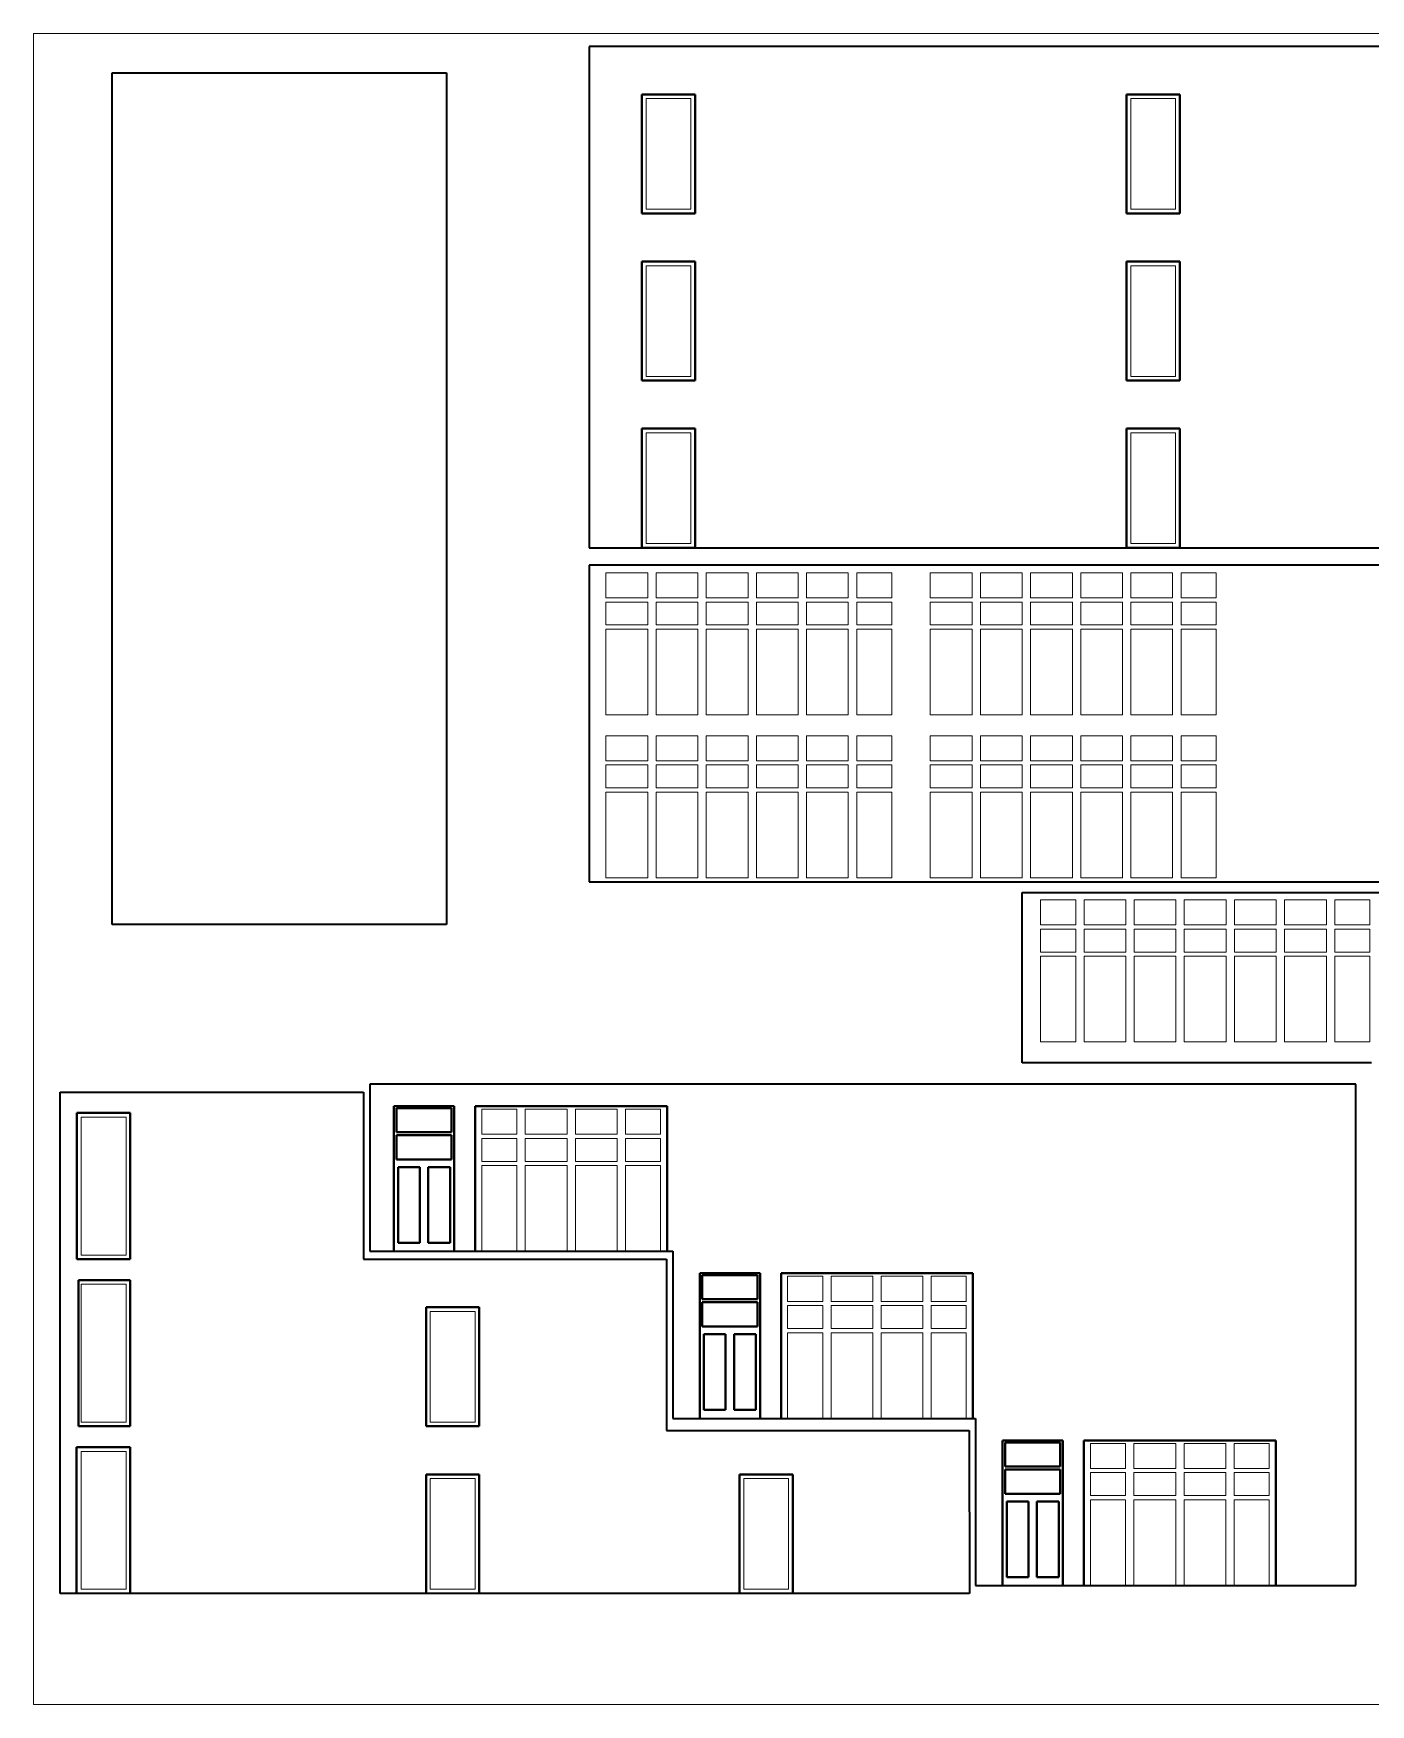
# Model space of a CAD drawing. Header units: millimetres. Extents: x -227611 to -73346, y -33294 to 110334.
# Drawn here: x -133346 to -101343, y 65235 to 105235 of the extents above; entities that cross this region are included whole.
import ezdxf

# ---------------------------------------------------------------- set-up
doc = ezdxf.new("R2010")
doc.units = ezdxf.units.MM
doc.header["$MEASUREMENT"] = 0
for name, color, linetype, lineweight in [('0_02_2D Desen - Linii.2d_Pen_No__1', 7, 'Continuous', 40), ('0_02_2D Desen - Linii.2d_Pen_No__101', 252, 'Continuous', 13), ('0_02_2D Desen - Linii.2d_Pen_No__4', 102, 'Continuous', 20), ('0_02_2D Desen - Linii.2d_Pen_No__6', 5, 'Continuous', 35)]:
    doc.layers.add(name, color=color, linetype=linetype, lineweight=lineweight)

msp = doc.modelspace()

# ---------------------------------------------------------------- linework, layer by layer
at = {"layer": '0_02_2D Desen - Linii.2d_Pen_No__1', "color": 7, "linetype": 'Continuous', "lineweight": 40}
for p, q in [((-118783, 103775), (-117511, 103775)), ((-118783, 100925), (-118783, 103775)), ((-117511, 103775), (-118783, 103775)), ((-118783, 103775), (-118783, 100925)), ((-117511, 103775), (-117511, 100925)), ((-117511, 100925), (-117511, 103775)), ((-107183, 103775), (-105911, 103775)), ((-107183, 100925), (-107183, 103775)), ((-105911, 103775), (-107183, 103775)), ((-107183, 103775), (-107183, 100925)), ((-105911, 103775), (-105911, 100925)), ((-105911, 100925), (-105911, 103775)), ((-117511, 100925), (-118783, 100925)), ((-118783, 100925), (-117511, 100925)), ((-105911, 100925), (-107183, 100925)), ((-107183, 100925), (-105911, 100925)), ((-118783, 99775), (-117511, 99775)), ((-118783, 96925), (-118783, 99775)), ((-117511, 99775), (-118783, 99775)), ((-118783, 99775), (-118783, 96925)), ((-117511, 99775), (-117511, 96925)), ((-117511, 96925), (-117511, 99775)), ((-107183, 99775), (-105911, 99775)), ((-107183, 96925), (-107183, 99775)), ((-105911, 99775), (-107183, 99775)), ((-107183, 99775), (-107183, 96925)), ((-105911, 99775), (-105911, 96925)), ((-105911, 96925), (-105911, 99775)), ((-117511, 96925), (-118783, 96925)), ((-117511, 96925), (-118783, 96925)), ((-105911, 96925), (-107183, 96925)), ((-105911, 96925), (-107183, 96925)), ((-118783, 95775), (-117511, 95775)), ((-118783, 92925), (-118783, 95775)), ((-117511, 95775), (-118783, 95775)), ((-118783, 95775), (-118783, 92925)), ((-117511, 95775), (-117511, 92925)), ((-117511, 92925), (-117511, 95775)), ((-107183, 95775), (-105911, 95775)), ((-107183, 92925), (-107183, 95775)), ((-105911, 95775), (-107183, 95775)), ((-107183, 95775), (-107183, 92925)), ((-105911, 95775), (-105911, 92925)), ((-105911, 92925), (-105911, 95775)), ((-117511, 92925), (-118783, 92925)), ((-105911, 92925), (-107183, 92925)), ((-131030, 79395), (-132303, 79395)), ((-132303, 79395), (-132303, 75895)), ((-131030, 75895), (-131030, 79395)), ((-123274, 79558), (-124718, 79558)), ((-124718, 79558), (-124718, 76086)), ((-124655, 79509), (-123336, 79509)), ((-124655, 78936), (-124655, 79509)), ((-123336, 79509), (-123336, 78936)), ((-123274, 76086), (-123274, 79558)), ((-122770, 79557), (-118178, 79557)), ((-122770, 76086), (-122770, 79557)), ((-118178, 79557), (-118178, 76086)), ((-123336, 78936), (-124655, 78936)), ((-124655, 78865), (-123336, 78865)), ((-124655, 78282), (-124655, 78865)), ((-123336, 78865), (-123336, 78282)), ((-123336, 78282), (-124655, 78282)), ((-124618, 78098), (-124096, 78098)), ((-124618, 76286), (-124618, 78098)), ((-124096, 78098), (-124096, 76286)), ((-123896, 78098), (-123374, 78098)), ((-123896, 76286), (-123896, 78098)), ((-123374, 78098), (-123374, 76286)), ((-124096, 76286), (-124618, 76286)), ((-123374, 76286), (-123896, 76286)), ((-132303, 75895), (-131030, 75895)), ((-131030, 75395), (-132263, 75395)), ((-132263, 75395), (-132263, 71895)), ((-131030, 71895), (-131030, 75395)), ((-115956, 75558), (-117400, 75558)), ((-117400, 75558), (-117400, 72086)), ((-117337, 75509), (-116019, 75509)), ((-117337, 74936), (-117337, 75509)), ((-116019, 75509), (-116019, 74936)), ((-115956, 72086), (-115956, 75558)), ((-115452, 75557), (-110860, 75557)), ((-115452, 72086), (-115452, 75557)), ((-110860, 75557), (-110860, 72086)), ((-116019, 74936), (-117337, 74936)), ((-117337, 74865), (-116019, 74865)), ((-117337, 74282), (-117337, 74865)), ((-116019, 74865), (-116019, 74282)), ((-122674, 74745), (-123947, 74745)), ((-123947, 74745), (-123947, 71895)), ((-122674, 71895), (-122674, 74745)), ((-116019, 74282), (-117337, 74282)), ((-117300, 74098), (-116778, 74098)), ((-117300, 72286), (-117300, 74098)), ((-116778, 74098), (-116778, 72286)), ((-116578, 74098), (-116056, 74098)), ((-116578, 72286), (-116578, 74098)), ((-116056, 74098), (-116056, 72286)), ((-116778, 72286), (-117300, 72286)), ((-116056, 72286), (-116578, 72286)), ((-132263, 71895), (-131030, 71895)), ((-123947, 71895), (-122674, 71895)), ((-131030, 71395), (-132315, 71395)), ((-132315, 71395), (-132315, 67895)), ((-131030, 67895), (-131030, 71395)), ((-108706, 71558), (-110150, 71558)), ((-110150, 71558), (-110150, 68086)), ((-110087, 71509), (-108769, 71509)), ((-110087, 70936), (-110087, 71509)), ((-108769, 71509), (-108769, 70936)), ((-108706, 68086), (-108706, 71558)), ((-108202, 71557), (-103610, 71557)), ((-108202, 68086), (-108202, 71557)), ((-103610, 71557), (-103610, 68086)), ((-108769, 70936), (-110087, 70936)), ((-110087, 70865), (-108769, 70865)), ((-110087, 70282), (-110087, 70865)), ((-108769, 70865), (-108769, 70282)), ((-122674, 70745), (-123947, 70745)), ((-123947, 70745), (-123947, 67895)), ((-122674, 67895), (-122674, 70745)), ((-115174, 70745), (-116447, 70745)), ((-116447, 70745), (-116447, 67895)), ((-115174, 67895), (-115174, 70745)), ((-108769, 70282), (-110087, 70282)), ((-110050, 70098), (-109528, 70098)), ((-110050, 68286), (-110050, 70098)), ((-109528, 70098), (-109528, 68286)), ((-109328, 70098), (-108806, 70098)), ((-109328, 68286), (-109328, 70098)), ((-108806, 70098), (-108806, 68286)), ((-109528, 68286), (-110050, 68286)), ((-108806, 68286), (-109328, 68286))]:
    msp.add_line(p, q, dxfattribs=at)
at = {"layer": '0_02_2D Desen - Linii.2d_Pen_No__101', "color": 252, "linetype": 'Continuous', "lineweight": 13}
for p, q in [((-133346, 65235), (-133346, 105235)), ((-133346, 105235), (-73346, 105235)), ((-73346, 65235), (-133346, 65235))]:
    msp.add_line(p, q, dxfattribs=at)
at = {"layer": '0_02_2D Desen - Linii.2d_Pen_No__4', "color": 102, "linetype": 'Continuous', "lineweight": 20}
for p, q in [((-117611, 103675), (-118683, 103675)), ((-118683, 103675), (-118683, 101025)), ((-117611, 101025), (-117611, 103675)), ((-106011, 103675), (-107083, 103675)), ((-107083, 103675), (-107083, 101025)), ((-106011, 101025), (-106011, 103675)), ((-118683, 101025), (-117611, 101025)), ((-107083, 101025), (-106011, 101025)), ((-117611, 99675), (-118683, 99675)), ((-118683, 99675), (-118683, 97025)), ((-117611, 97025), (-117611, 99675)), ((-106011, 99675), (-107083, 99675)), ((-107083, 99675), (-107083, 97025)), ((-106011, 97025), (-106011, 99675)), ((-118683, 97025), (-117611, 97025)), ((-107083, 97025), (-106011, 97025)), ((-117611, 95675), (-118683, 95675)), ((-118683, 95675), (-118683, 93025)), ((-117611, 93025), (-117611, 95675)), ((-106011, 95675), (-107083, 95675)), ((-107083, 95675), (-107083, 93025)), ((-106011, 93025), (-106011, 95675)), ((-118683, 93025), (-117611, 93025)), ((-107083, 93025), (-106011, 93025)), ((-118642, 92325), (-119642, 92325)), ((-119642, 92325), (-119642, 91725)), ((-118642, 91725), (-118642, 92325)), ((-117442, 92325), (-118442, 92325)), ((-118442, 92325), (-118442, 91725)), ((-117442, 91725), (-117442, 92325)), ((-116242, 92325), (-117242, 92325)), ((-117242, 92325), (-117242, 91725)), ((-116242, 91725), (-116242, 92325)), ((-115042, 92325), (-116042, 92325)), ((-116042, 92325), (-116042, 91725)), ((-115042, 91725), (-115042, 92325)), ((-113842, 92325), (-114842, 92325)), ((-114842, 92325), (-114842, 91725)), ((-113842, 91725), (-113842, 92325)), ((-112804, 92325), (-113642, 92325)), ((-113642, 92325), (-113642, 91725)), ((-112804, 91725), (-112804, 92325)), ((-110880, 92325), (-111880, 92325)), ((-111880, 92325), (-111880, 91725)), ((-110880, 91725), (-110880, 92325)), ((-109680, 92325), (-110680, 92325)), ((-110680, 92325), (-110680, 91725)), ((-109680, 91725), (-109680, 92325)), ((-108480, 92325), (-109480, 92325)), ((-109480, 92325), (-109480, 91725)), ((-108480, 91725), (-108480, 92325)), ((-107280, 92325), (-108280, 92325)), ((-108280, 92325), (-108280, 91725)), ((-107280, 91725), (-107280, 92325)), ((-106080, 92325), (-107080, 92325)), ((-107080, 92325), (-107080, 91725)), ((-106080, 91725), (-106080, 92325)), ((-105042, 92325), (-105880, 92325)), ((-105880, 92325), (-105880, 91725)), ((-105042, 91725), (-105042, 92325)), ((-119642, 91725), (-118642, 91725)), ((-118642, 91625), (-119642, 91625)), ((-119642, 91625), (-119642, 91075)), ((-118642, 91075), (-118642, 91625)), ((-118442, 91725), (-117442, 91725)), ((-117442, 91625), (-118442, 91625)), ((-118442, 91625), (-118442, 91075)), ((-117442, 91075), (-117442, 91625)), ((-117242, 91725), (-116242, 91725)), ((-116242, 91625), (-117242, 91625)), ((-117242, 91625), (-117242, 91075)), ((-116242, 91075), (-116242, 91625)), ((-116042, 91725), (-115042, 91725)), ((-115042, 91625), (-116042, 91625)), ((-116042, 91625), (-116042, 91075)), ((-115042, 91075), (-115042, 91625)), ((-114842, 91725), (-113842, 91725)), ((-113842, 91625), (-114842, 91625)), ((-114842, 91625), (-114842, 91075)), ((-113842, 91075), (-113842, 91625)), ((-113642, 91725), (-112804, 91725)), ((-112804, 91625), (-113642, 91625)), ((-113642, 91625), (-113642, 91075)), ((-112804, 91075), (-112804, 91625)), ((-111880, 91725), (-110880, 91725)), ((-110880, 91625), (-111880, 91625)), ((-111880, 91625), (-111880, 91075)), ((-110880, 91075), (-110880, 91625)), ((-110680, 91725), (-109680, 91725)), ((-109680, 91625), (-110680, 91625)), ((-110680, 91625), (-110680, 91075)), ((-109680, 91075), (-109680, 91625)), ((-109480, 91725), (-108480, 91725)), ((-108480, 91625), (-109480, 91625)), ((-109480, 91625), (-109480, 91075)), ((-108480, 91075), (-108480, 91625)), ((-108280, 91725), (-107280, 91725)), ((-107280, 91625), (-108280, 91625)), ((-108280, 91625), (-108280, 91075)), ((-107280, 91075), (-107280, 91625)), ((-107080, 91725), (-106080, 91725)), ((-106080, 91625), (-107080, 91625)), ((-107080, 91625), (-107080, 91075)), ((-106080, 91075), (-106080, 91625)), ((-105880, 91725), (-105042, 91725)), ((-105042, 91625), (-105880, 91625)), ((-105880, 91625), (-105880, 91075)), ((-105042, 91075), (-105042, 91625)), ((-119642, 91075), (-118642, 91075)), ((-118642, 90975), (-119642, 90975)), ((-119642, 90975), (-119642, 88925)), ((-118642, 88925), (-118642, 90975)), ((-118442, 91075), (-117442, 91075)), ((-117442, 90975), (-118442, 90975)), ((-118442, 90975), (-118442, 88925)), ((-117442, 88925), (-117442, 90975)), ((-117242, 91075), (-116242, 91075)), ((-116242, 90975), (-117242, 90975)), ((-117242, 90975), (-117242, 88925)), ((-116242, 88925), (-116242, 90975)), ((-116042, 91075), (-115042, 91075)), ((-115042, 90975), (-116042, 90975)), ((-116042, 90975), (-116042, 88925)), ((-115042, 88925), (-115042, 90975)), ((-114842, 91075), (-113842, 91075)), ((-113842, 90975), (-114842, 90975)), ((-114842, 90975), (-114842, 88925)), ((-113842, 88925), (-113842, 90975)), ((-113642, 91075), (-112804, 91075)), ((-112804, 90975), (-113642, 90975)), ((-113642, 90975), (-113642, 88925)), ((-112804, 88925), (-112804, 90975)), ((-111880, 91075), (-110880, 91075)), ((-110880, 90975), (-111880, 90975)), ((-111880, 90975), (-111880, 88925)), ((-110880, 88925), (-110880, 90975)), ((-110680, 91075), (-109680, 91075)), ((-109680, 90975), (-110680, 90975)), ((-110680, 90975), (-110680, 88925)), ((-109680, 88925), (-109680, 90975)), ((-109480, 91075), (-108480, 91075)), ((-108480, 90975), (-109480, 90975)), ((-109480, 90975), (-109480, 88925)), ((-108480, 88925), (-108480, 90975)), ((-108280, 91075), (-107280, 91075)), ((-107280, 90975), (-108280, 90975)), ((-108280, 90975), (-108280, 88925)), ((-107280, 88925), (-107280, 90975)), ((-107080, 91075), (-106080, 91075)), ((-106080, 90975), (-107080, 90975)), ((-107080, 90975), (-107080, 88925)), ((-106080, 88925), (-106080, 90975)), ((-105880, 91075), (-105042, 91075)), ((-105042, 90975), (-105880, 90975)), ((-105880, 90975), (-105880, 88925)), ((-105042, 88925), (-105042, 90975)), ((-119642, 88925), (-118642, 88925)), ((-118442, 88925), (-117442, 88925)), ((-117242, 88925), (-116242, 88925)), ((-116042, 88925), (-115042, 88925)), ((-114842, 88925), (-113842, 88925)), ((-113642, 88925), (-112804, 88925)), ((-111880, 88925), (-110880, 88925)), ((-110680, 88925), (-109680, 88925)), ((-109480, 88925), (-108480, 88925)), ((-108280, 88925), (-107280, 88925)), ((-107080, 88925), (-106080, 88925)), ((-105880, 88925), (-105042, 88925)), ((-118642, 88425), (-119642, 88425)), ((-119642, 88425), (-119642, 87825)), ((-118642, 87825), (-118642, 88425)), ((-117442, 88425), (-118442, 88425)), ((-118442, 88425), (-118442, 87825)), ((-117442, 87825), (-117442, 88425)), ((-116242, 88425), (-117242, 88425)), ((-117242, 88425), (-117242, 87825)), ((-116242, 87825), (-116242, 88425)), ((-115042, 88425), (-116042, 88425)), ((-116042, 88425), (-116042, 87825)), ((-115042, 87825), (-115042, 88425)), ((-113842, 88425), (-114842, 88425)), ((-114842, 88425), (-114842, 87825)), ((-113842, 87825), (-113842, 88425)), ((-112804, 88425), (-113642, 88425)), ((-113642, 88425), (-113642, 87825)), ((-112804, 87825), (-112804, 88425)), ((-110880, 88425), (-111880, 88425)), ((-111880, 88425), (-111880, 87825)), ((-110880, 87825), (-110880, 88425)), ((-109680, 88425), (-110680, 88425)), ((-110680, 88425), (-110680, 87825)), ((-109680, 87825), (-109680, 88425)), ((-108480, 88425), (-109480, 88425)), ((-109480, 88425), (-109480, 87825)), ((-108480, 87825), (-108480, 88425)), ((-107280, 88425), (-108280, 88425)), ((-108280, 88425), (-108280, 87825)), ((-107280, 87825), (-107280, 88425)), ((-106080, 88425), (-107080, 88425)), ((-107080, 88425), (-107080, 87825)), ((-106080, 87825), (-106080, 88425)), ((-105042, 88425), (-105880, 88425)), ((-105880, 88425), (-105880, 87825)), ((-105042, 87825), (-105042, 88425)), ((-119642, 87825), (-118642, 87825)), ((-118642, 87725), (-119642, 87725)), ((-119642, 87725), (-119642, 87175)), ((-118642, 87175), (-118642, 87725)), ((-118442, 87825), (-117442, 87825)), ((-117442, 87725), (-118442, 87725)), ((-118442, 87725), (-118442, 87175)), ((-117442, 87175), (-117442, 87725)), ((-117242, 87825), (-116242, 87825)), ((-116242, 87725), (-117242, 87725)), ((-117242, 87725), (-117242, 87175)), ((-116242, 87175), (-116242, 87725)), ((-116042, 87825), (-115042, 87825)), ((-115042, 87725), (-116042, 87725)), ((-116042, 87725), (-116042, 87175)), ((-115042, 87175), (-115042, 87725)), ((-114842, 87825), (-113842, 87825)), ((-113842, 87725), (-114842, 87725)), ((-114842, 87725), (-114842, 87175)), ((-113842, 87175), (-113842, 87725)), ((-113642, 87825), (-112804, 87825)), ((-112804, 87725), (-113642, 87725)), ((-113642, 87725), (-113642, 87175)), ((-112804, 87175), (-112804, 87725)), ((-111880, 87825), (-110880, 87825)), ((-110880, 87725), (-111880, 87725)), ((-111880, 87725), (-111880, 87175)), ((-110880, 87175), (-110880, 87725)), ((-110680, 87825), (-109680, 87825)), ((-109680, 87725), (-110680, 87725)), ((-110680, 87725), (-110680, 87175)), ((-109680, 87175), (-109680, 87725)), ((-109480, 87825), (-108480, 87825)), ((-108480, 87725), (-109480, 87725)), ((-109480, 87725), (-109480, 87175)), ((-108480, 87175), (-108480, 87725)), ((-108280, 87825), (-107280, 87825)), ((-107280, 87725), (-108280, 87725)), ((-108280, 87725), (-108280, 87175)), ((-107280, 87175), (-107280, 87725)), ((-107080, 87825), (-106080, 87825)), ((-106080, 87725), (-107080, 87725)), ((-107080, 87725), (-107080, 87175)), ((-106080, 87175), (-106080, 87725)), ((-105880, 87825), (-105042, 87825)), ((-105042, 87725), (-105880, 87725)), ((-105880, 87725), (-105880, 87175)), ((-105042, 87175), (-105042, 87725)), ((-119642, 87175), (-118642, 87175)), ((-118642, 87075), (-119642, 87075)), ((-119642, 87075), (-119642, 85025)), ((-118642, 85025), (-118642, 87075)), ((-118442, 87175), (-117442, 87175)), ((-117442, 87075), (-118442, 87075)), ((-118442, 87075), (-118442, 85025)), ((-117442, 85025), (-117442, 87075)), ((-117242, 87175), (-116242, 87175)), ((-116242, 87075), (-117242, 87075)), ((-117242, 87075), (-117242, 85025)), ((-116242, 85025), (-116242, 87075)), ((-116042, 87175), (-115042, 87175)), ((-115042, 87075), (-116042, 87075)), ((-116042, 87075), (-116042, 85025)), ((-115042, 85025), (-115042, 87075)), ((-114842, 87175), (-113842, 87175)), ((-113842, 87075), (-114842, 87075)), ((-114842, 87075), (-114842, 85025)), ((-113842, 85025), (-113842, 87075)), ((-113642, 87175), (-112804, 87175)), ((-112804, 87075), (-113642, 87075)), ((-113642, 87075), (-113642, 85025)), ((-112804, 85025), (-112804, 87075)), ((-111880, 87175), (-110880, 87175)), ((-110880, 87075), (-111880, 87075)), ((-111880, 87075), (-111880, 85025)), ((-110880, 85025), (-110880, 87075)), ((-110680, 87175), (-109680, 87175)), ((-109680, 87075), (-110680, 87075)), ((-110680, 87075), (-110680, 85025)), ((-109680, 85025), (-109680, 87075)), ((-109480, 87175), (-108480, 87175)), ((-108480, 87075), (-109480, 87075)), ((-109480, 87075), (-109480, 85025)), ((-108480, 85025), (-108480, 87075)), ((-108280, 87175), (-107280, 87175)), ((-107280, 87075), (-108280, 87075)), ((-108280, 87075), (-108280, 85025)), ((-107280, 85025), (-107280, 87075)), ((-107080, 87175), (-106080, 87175)), ((-106080, 87075), (-107080, 87075)), ((-107080, 87075), (-107080, 85025)), ((-106080, 85025), (-106080, 87075)), ((-105880, 87175), (-105042, 87175)), ((-105042, 87075), (-105880, 87075)), ((-105880, 87075), (-105880, 85025)), ((-105042, 85025), (-105042, 87075)), ((-119642, 85025), (-118642, 85025)), ((-118442, 85025), (-117442, 85025)), ((-117242, 85025), (-116242, 85025)), ((-116042, 85025), (-115042, 85025)), ((-114842, 85025), (-113842, 85025)), ((-113642, 85025), (-112804, 85025)), ((-111880, 85025), (-110880, 85025)), ((-110680, 85025), (-109680, 85025)), ((-109480, 85025), (-108480, 85025)), ((-108280, 85025), (-107280, 85025)), ((-107080, 85025), (-106080, 85025)), ((-105880, 85025), (-105042, 85025)), ((-109239, 84495), (-108401, 84495)), ((-109239, 83895), (-109239, 84495)), ((-108401, 84495), (-108401, 83895)), ((-108201, 84495), (-107201, 84495)), ((-108201, 83895), (-108201, 84495)), ((-107201, 84495), (-107201, 83895)), ((-107001, 84495), (-106001, 84495)), ((-107001, 83895), (-107001, 84495)), ((-106001, 84495), (-106001, 83895)), ((-105801, 84495), (-104801, 84495)), ((-105801, 83895), (-105801, 84495)), ((-104801, 84495), (-104801, 83895)), ((-104601, 84495), (-103601, 84495)), ((-104601, 83895), (-104601, 84495)), ((-103601, 84495), (-103601, 83895)), ((-103401, 84495), (-102401, 84495)), ((-103401, 83895), (-103401, 84495)), ((-102401, 84495), (-102401, 83895)), ((-102201, 84495), (-101363, 84495)), ((-102201, 83895), (-102201, 84495)), ((-101363, 84495), (-101363, 83895)), ((-108401, 83895), (-109239, 83895)), ((-109239, 83795), (-108401, 83795)), ((-109239, 83245), (-109239, 83795)), ((-108401, 83795), (-108401, 83245)), ((-107201, 83895), (-108201, 83895)), ((-108201, 83795), (-107201, 83795)), ((-108201, 83245), (-108201, 83795)), ((-107201, 83795), (-107201, 83245)), ((-106001, 83895), (-107001, 83895)), ((-107001, 83795), (-106001, 83795)), ((-107001, 83245), (-107001, 83795)), ((-106001, 83795), (-106001, 83245)), ((-104801, 83895), (-105801, 83895)), ((-105801, 83795), (-104801, 83795)), ((-105801, 83245), (-105801, 83795)), ((-104801, 83795), (-104801, 83245)), ((-103601, 83895), (-104601, 83895)), ((-104601, 83795), (-103601, 83795)), ((-104601, 83245), (-104601, 83795)), ((-103601, 83795), (-103601, 83245)), ((-102401, 83895), (-103401, 83895)), ((-103401, 83795), (-102401, 83795)), ((-103401, 83245), (-103401, 83795)), ((-102401, 83795), (-102401, 83245)), ((-101363, 83895), (-102201, 83895)), ((-102201, 83795), (-101363, 83795)), ((-102201, 83245), (-102201, 83795)), ((-101363, 83795), (-101363, 83245)), ((-108401, 83245), (-109239, 83245)), ((-107201, 83245), (-108201, 83245)), ((-106001, 83245), (-107001, 83245)), ((-104801, 83245), (-105801, 83245)), ((-103601, 83245), (-104601, 83245)), ((-102401, 83245), (-103401, 83245)), ((-101363, 83245), (-102201, 83245)), ((-109239, 83145), (-108401, 83145)), ((-109239, 81095), (-109239, 83145)), ((-108401, 83145), (-108401, 81095)), ((-108201, 83145), (-107201, 83145)), ((-108201, 81095), (-108201, 83145)), ((-107201, 83145), (-107201, 81095)), ((-107001, 83145), (-106001, 83145)), ((-107001, 81095), (-107001, 83145)), ((-106001, 83145), (-106001, 81095)), ((-105801, 83145), (-104801, 83145)), ((-105801, 81095), (-105801, 83145)), ((-104801, 83145), (-104801, 81095)), ((-104601, 83145), (-103601, 83145)), ((-104601, 81095), (-104601, 83145)), ((-103601, 83145), (-103601, 81095)), ((-103401, 83145), (-102401, 83145)), ((-103401, 81095), (-103401, 83145)), ((-102401, 83145), (-102401, 81095)), ((-102201, 83145), (-101363, 83145)), ((-102201, 81095), (-102201, 83145)), ((-101363, 83145), (-101363, 81095)), ((-108401, 81095), (-109239, 81095)), ((-107201, 81095), (-108201, 81095)), ((-106001, 81095), (-107001, 81095)), ((-104801, 81095), (-105801, 81095)), ((-103601, 81095), (-104601, 81095)), ((-102401, 81095), (-103401, 81095)), ((-101363, 81095), (-102201, 81095)), ((-131130, 79295), (-132203, 79295)), ((-132203, 79295), (-132203, 75995)), ((-131130, 75995), (-131130, 79295)), ((-121774, 79486), (-122612, 79486)), ((-122612, 79486), (-122612, 78886)), ((-121774, 78886), (-121774, 79486)), ((-120574, 79486), (-121574, 79486)), ((-121574, 79486), (-121574, 78886)), ((-120574, 78886), (-120574, 79486)), ((-120374, 79486), (-119374, 79486)), ((-120374, 78886), (-120374, 79486)), ((-119374, 79486), (-119374, 78886)), ((-119174, 79486), (-118336, 79486)), ((-119174, 78886), (-119174, 79486)), ((-118336, 79486), (-118336, 78886)), ((-122612, 78886), (-121774, 78886)), ((-121574, 78886), (-120574, 78886)), ((-119374, 78886), (-120374, 78886)), ((-118336, 78886), (-119174, 78886)), ((-121774, 78786), (-122612, 78786)), ((-122612, 78786), (-122612, 78236)), ((-121774, 78236), (-121774, 78786)), ((-120574, 78786), (-121574, 78786)), ((-121574, 78786), (-121574, 78236)), ((-120574, 78236), (-120574, 78786)), ((-120374, 78786), (-119374, 78786)), ((-120374, 78236), (-120374, 78786)), ((-119374, 78786), (-119374, 78236)), ((-119174, 78786), (-118336, 78786)), ((-119174, 78236), (-119174, 78786)), ((-118336, 78786), (-118336, 78236)), ((-122612, 78236), (-121774, 78236)), ((-121774, 78136), (-122612, 78136)), ((-122612, 78136), (-122612, 76086)), ((-121774, 76086), (-121774, 78136)), ((-121574, 78236), (-120574, 78236)), ((-120574, 78136), (-121574, 78136)), ((-121574, 78136), (-121574, 76086)), ((-120574, 76086), (-120574, 78136)), ((-119374, 78236), (-120374, 78236)), ((-120374, 78136), (-119374, 78136)), ((-120374, 76086), (-120374, 78136)), ((-119374, 78136), (-119374, 76086)), ((-118336, 78236), (-119174, 78236)), ((-119174, 78136), (-118336, 78136)), ((-119174, 76086), (-119174, 78136)), ((-118336, 78136), (-118336, 76086)), ((-132203, 75995), (-131130, 75995)), ((-131130, 75295), (-132203, 75295)), ((-132203, 75295), (-132203, 71995)), ((-131130, 71995), (-131130, 75295)), ((-114456, 75486), (-115294, 75486)), ((-115294, 75486), (-115294, 74886)), ((-114456, 74886), (-114456, 75486)), ((-113256, 75486), (-114256, 75486)), ((-114256, 75486), (-114256, 74886)), ((-113256, 74886), (-113256, 75486)), ((-113056, 75486), (-112056, 75486)), ((-113056, 74886), (-113056, 75486)), ((-112056, 75486), (-112056, 74886)), ((-111856, 75486), (-111018, 75486)), ((-111856, 74886), (-111856, 75486)), ((-111018, 75486), (-111018, 74886)), ((-115294, 74886), (-114456, 74886)), ((-114256, 74886), (-113256, 74886)), ((-112056, 74886), (-113056, 74886)), ((-111018, 74886), (-111856, 74886)), ((-122774, 74645), (-123847, 74645)), ((-123847, 74645), (-123847, 71995)), ((-122774, 71995), (-122774, 74645)), ((-114456, 74786), (-115294, 74786)), ((-115294, 74786), (-115294, 74236)), ((-114456, 74236), (-114456, 74786)), ((-113256, 74786), (-114256, 74786)), ((-114256, 74786), (-114256, 74236)), ((-113256, 74236), (-113256, 74786)), ((-113056, 74786), (-112056, 74786)), ((-113056, 74236), (-113056, 74786)), ((-112056, 74786), (-112056, 74236)), ((-111856, 74786), (-111018, 74786)), ((-111856, 74236), (-111856, 74786)), ((-111018, 74786), (-111018, 74236)), ((-115294, 74236), (-114456, 74236)), ((-114456, 74136), (-115294, 74136)), ((-115294, 74136), (-115294, 72086)), ((-114456, 72086), (-114456, 74136)), ((-114256, 74236), (-113256, 74236)), ((-113256, 74136), (-114256, 74136)), ((-114256, 74136), (-114256, 72086)), ((-113256, 72086), (-113256, 74136)), ((-112056, 74236), (-113056, 74236)), ((-113056, 74136), (-112056, 74136)), ((-113056, 72086), (-113056, 74136)), ((-112056, 74136), (-112056, 72086)), ((-111018, 74236), (-111856, 74236)), ((-111856, 74136), (-111018, 74136)), ((-111856, 72086), (-111856, 74136)), ((-111018, 74136), (-111018, 72086)), ((-132203, 71995), (-131130, 71995)), ((-123847, 71995), (-122774, 71995)), ((-131130, 71295), (-132203, 71295)), ((-132203, 71295), (-132203, 67995)), ((-131130, 67995), (-131130, 71295)), ((-107206, 71486), (-108044, 71486)), ((-108044, 71486), (-108044, 70886)), ((-107206, 70886), (-107206, 71486)), ((-106006, 71486), (-107006, 71486)), ((-107006, 71486), (-107006, 70886)), ((-106006, 70886), (-106006, 71486)), ((-105806, 71486), (-104806, 71486)), ((-105806, 70886), (-105806, 71486)), ((-104806, 71486), (-104806, 70886)), ((-104606, 71486), (-103768, 71486)), ((-104606, 70886), (-104606, 71486)), ((-103768, 71486), (-103768, 70886)), ((-108044, 70886), (-107206, 70886)), ((-107006, 70886), (-106006, 70886)), ((-104806, 70886), (-105806, 70886)), ((-103768, 70886), (-104606, 70886)), ((-122774, 70645), (-123847, 70645)), ((-123847, 70645), (-123847, 67995)), ((-122774, 67995), (-122774, 70645)), ((-115274, 70645), (-116347, 70645)), ((-116347, 70645), (-116347, 67995)), ((-115274, 67995), (-115274, 70645)), ((-107206, 70786), (-108044, 70786)), ((-108044, 70786), (-108044, 70236)), ((-107206, 70236), (-107206, 70786)), ((-106006, 70786), (-107006, 70786)), ((-107006, 70786), (-107006, 70236)), ((-106006, 70236), (-106006, 70786)), ((-105806, 70786), (-104806, 70786)), ((-105806, 70236), (-105806, 70786)), ((-104806, 70786), (-104806, 70236)), ((-104606, 70786), (-103768, 70786)), ((-104606, 70236), (-104606, 70786)), ((-103768, 70786), (-103768, 70236)), ((-108044, 70236), (-107206, 70236)), ((-107206, 70136), (-108044, 70136)), ((-108044, 70136), (-108044, 68086)), ((-107206, 68086), (-107206, 70136)), ((-107006, 70236), (-106006, 70236)), ((-106006, 70136), (-107006, 70136)), ((-107006, 70136), (-107006, 68086)), ((-106006, 68086), (-106006, 70136)), ((-104806, 70236), (-105806, 70236)), ((-105806, 70136), (-104806, 70136)), ((-105806, 68086), (-105806, 70136)), ((-104806, 70136), (-104806, 68086)), ((-103768, 70236), (-104606, 70236)), ((-104606, 70136), (-103768, 70136)), ((-104606, 68086), (-104606, 70136)), ((-103768, 70136), (-103768, 68086)), ((-132203, 67995), (-131130, 67995)), ((-123847, 67995), (-122774, 67995)), ((-116347, 67995), (-115274, 67995))]:
    msp.add_line(p, q, dxfattribs=at)
at = {"layer": '0_02_2D Desen - Linii.2d_Pen_No__6', "color": 5, "linetype": 'Continuous', "lineweight": 35}
for p, q in [((-73785, 104925), (-120042, 104925)), ((-120042, 104925), (-120042, 92925)), ((-131462, 83903), (-131462, 104294)), ((-131462, 104294), (-123462, 104294)), ((-123462, 104294), (-123462, 83903)), ((-120042, 92925), (-73785, 92925)), ((-73785, 92505), (-120042, 92505)), ((-120042, 92505), (-120042, 84925)), ((-120042, 84925), (-82142, 84925)), ((-109680, 80595), (-109680, 84675)), ((-109680, 84675), (-79224, 84675)), ((-123462, 83903), (-131462, 83903)), ((-101323, 80595), (-109680, 80595)), ((-101696, 80086), (-125296, 80086)), ((-125296, 80086), (-125296, 76086)), ((-101696, 68086), (-101696, 80086)), ((-132703, 67895), (-132703, 79895)), ((-132703, 79895), (-125447, 79895)), ((-125447, 79895), (-125447, 75895)), ((-125296, 76086), (-118046, 76086)), ((-118046, 76086), (-118046, 72086)), ((-125447, 75895), (-118197, 75895)), ((-118197, 75895), (-118197, 71795)), ((-118046, 72086), (-110796, 72086)), ((-110796, 72086), (-110796, 68086)), ((-118197, 71795), (-110947, 71795)), ((-110947, 71795), (-110946, 67895)), ((-110796, 68086), (-101696, 68086)), ((-110947, 67895), (-132703, 67895)), ((-110946, 67895), (-110947, 67895))]:
    msp.add_line(p, q, dxfattribs=at)

doc.saveas('drawing.dxf')
